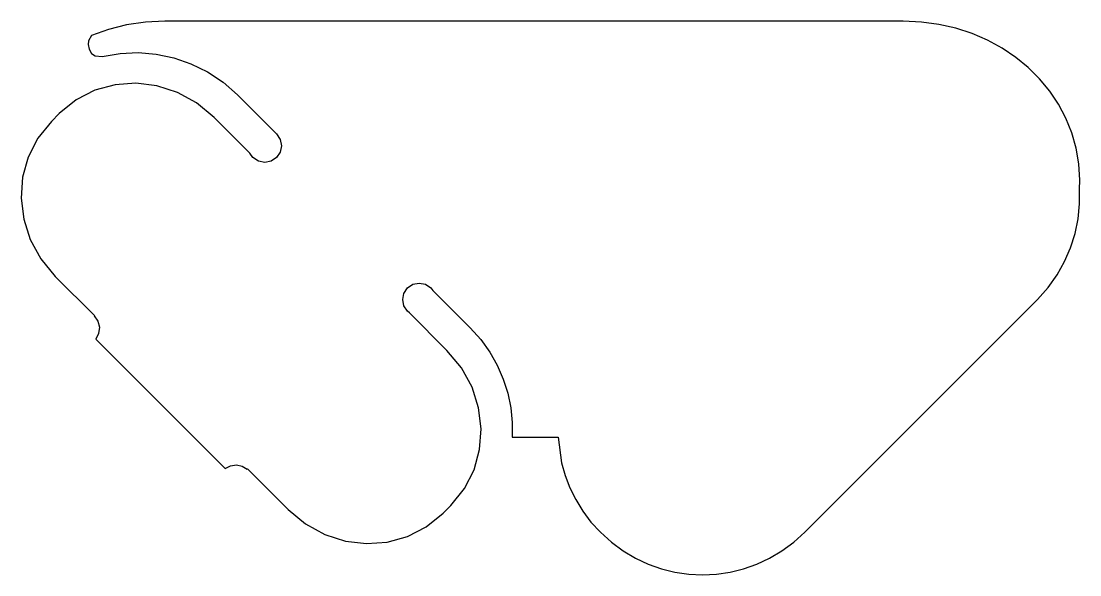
# Model space of a CAD drawing. Header units: millimetres. Extents: x 0 to 132, y 0 to 69.
import ezdxf

# ---------------------------------------------------------------- set-up
doc = ezdxf.new("R2010")
doc.units = ezdxf.units.MM
doc.layers.add('Cuts', color=7, linetype='CONTINUOUS')

msp = doc.modelspace()

# ---------------------------------------------------------------- linework, layer by layer
at = {"layer": 'Cuts', "color": 7}
msp.add_lwpolyline([(18.017299, 69.045096), (15.603156, 68.925605), (13.268418, 68.577284), (11.024539, 68.015351), (8.882973, 67.255024), (8.530034, 66.616581), (8.481148, 66.151568), (8.586867, 65.580708), (8.902867, 65.035619), (9.34354, 64.748745), (10.239996, 64.653632), (12.456704, 65.030547), (14.696589, 65.129542), (16.932046, 64.950152), (19.135467, 64.491912), (21.279248, 63.754358), (23.335784, 62.737025), (25.277468, 61.439447), (27.076694, 59.861161), (31.888287, 55.050085), (31.942536, 55.003048), (32.398312, 54.316561), (32.550238, 53.535695), (32.398312, 52.754829), (31.942536, 52.068343), (31.269201, 51.618387), (30.474925, 51.460382), (29.680649, 51.618387), (29.007314, 52.068343), (28.61199, 52.631616), (24.183836, 57.059252), (21.993262, 58.868592), (19.58576, 60.182111), (17.03783, 60.997889), (14.425972, 61.314005), (11.826686, 61.128541), (9.316471, 60.439575), (6.971826, 59.245188), (4.869253, 57.543461), (3.900837, 56.575044), (2.199109, 54.472471), (1.004722, 52.127826), (0.315756, 49.617611), (0.130291, 47.018325), (0.446408, 44.406467), (1.262186, 41.858537), (2.575705, 39.451035), (4.385045, 37.260461), (9.246763, 32.398743), (9.218861, 32.37084), (9.237444, 32.354803), (9.687342, 31.700117), (9.870584, 30.951486), (9.782343, 30.185824), (9.417795, 29.480043), (25.551694, 13.346144), (26.216992, 13.695899), (26.941085, 13.798903), (27.658554, 13.656923), (28.303981, 13.27173), (28.338604, 13.306869), (33.376539, 8.268934), (35.567112, 6.459595), (37.974614, 5.146077), (40.522544, 4.330299), (43.134402, 4.014182), (45.733688, 4.199646), (48.243904, 4.888611), (50.588549, 6.082998), (52.691122, 7.784726), (53.659539, 8.753142), (55.361266, 10.855716), (56.555653, 13.20036), (57.244618, 15.710576), (57.430082, 18.309863), (57.113966, 20.921721), (56.298188, 23.469651), (54.984669, 25.877152), (53.17533, 28.067726), (48.493446, 32.749093), (48.265549, 32.944944), (47.816138, 33.621749), (47.666334, 34.391626), (47.816138, 35.161504), (48.265549, 35.838308), (48.942354, 36.287719), (49.712231, 36.437523), (50.482108, 36.287719), (51.158912, 35.838307), (51.420393, 35.516878), (56.067655, 30.870133), (57.378842, 29.41026), (58.501816, 27.851633), (59.437063, 26.209377), (60.185068, 24.498617), (60.746315, 22.734477), (61.12129, 20.932083), (61.310478, 19.106559), (61.314363, 17.27303), (67.016857, 17.27303), (67.462595, 14.067572), (67.903093, 12.499118), (68.488703, 10.967337), (69.219448, 9.482599), (70.095346, 8.055272), (71.116419, 6.695723), (72.282686, 5.414322), (73.653109, 4.174852), (75.111772, 3.100645), (76.646068, 2.1917), (78.243392, 1.448018), (79.891139, 0.869598), (81.576702, 0.456442), (83.287477, 0.208548), (85.010857, 0.125917), (86.734237, 0.208548), (88.445011, 0.456442), (90.130573, 0.869598), (91.778319, 1.448018), (93.375641, 2.191699), (94.909935, 3.100644), (96.368595, 4.174851), (97.739015, 5.41432), (126.730043, 34.405349), (128.053711, 35.880682), (129.185372, 37.456643), (130.125497, 39.117638), (130.874556, 40.848071), (131.433017, 42.63235), (131.801351, 44.454881), (131.980026, 46.300068), (131.969513, 48.152317), (132.017574, 49.256641), (131.904403, 51.28547), (131.572148, 53.254418), (131.031705, 55.153684), (130.293966, 56.973473), (129.369825, 58.703984), (128.270177, 60.335421), (127.005914, 61.857985), (125.58793, 63.261878), (124.02712, 64.537302), (122.334377, 65.674459), (120.520594, 66.663551), (118.596665, 67.494779), (116.573484, 68.158346), (114.461945, 68.644454), (112.272941, 68.943303), (110.017367, 69.045097)], close=True, dxfattribs=at)

doc.saveas('drawing.dxf')
